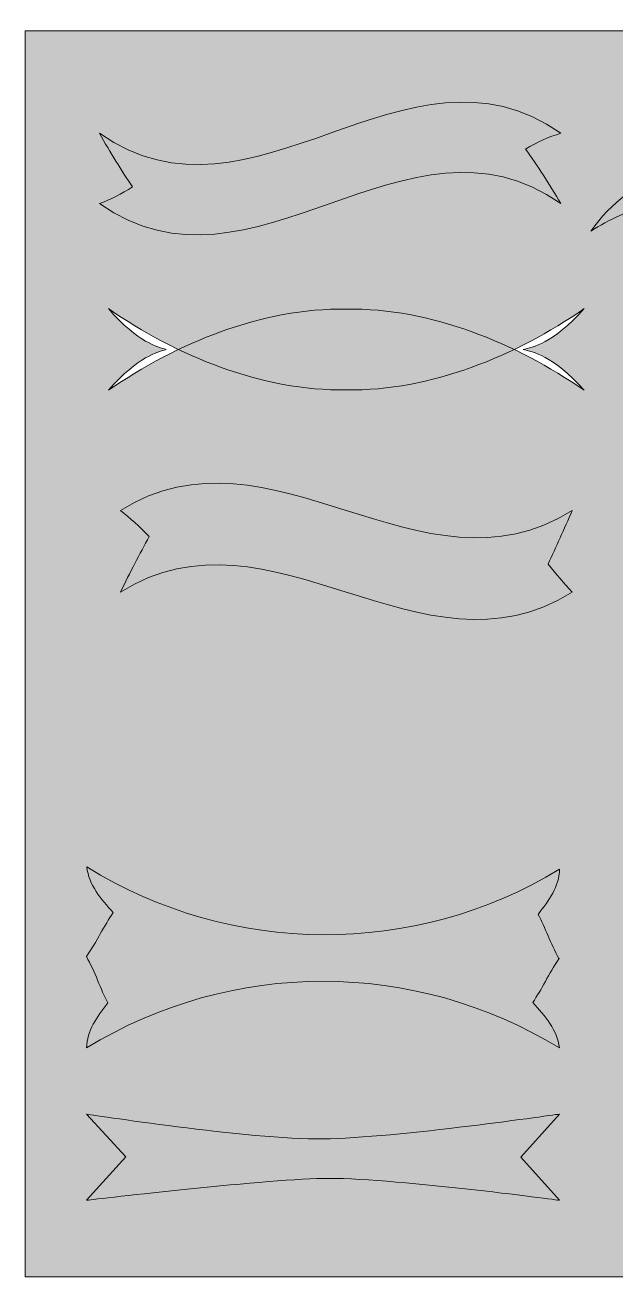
# Model space of a CAD drawing. Header units: inches. Extents: x 1 to 1682, y -780 to 2.
# Drawn here: x 1 to 370, y -780 to 2 of the extents above; entities that cross this region are included whole.
import ezdxf

# ---------------------------------------------------------------- set-up
doc = ezdxf.new("R2010")
doc.units = ezdxf.units.IN
doc.header["$MEASUREMENT"] = 0
doc.layers.add('Layer 1', color=7, linetype='Continuous')

# ---------------------------------------------------------------- blocks, each defined once
blk = doc.blocks.new('block 323')
at = {"layer": 'Layer 1', "true_color": 0x7c8877}
h = blk.add_hatch(color=8, dxfattribs=at)
h.dxf.hatch_style = 2
edge = h.paths.add_edge_path()
edge.add_spline(control_points=[(402.89, -86.76), (384.89, -96.9), (366.4, -108.97), (354.27, -127), (365.72, -119.41), (377.85, -114.42), (389.74, -110.71), (385.28, -119.16), (383.33, -126.89), (385.62, -133.21), (394.71, -115.54), (417.66, -105.33), (439.83, -97.02), (438.82, -96.01), (437.84, -94.87), (436.88, -93.64), (429.92, -96.3), (423.06, -99.23), (416.47, -102.49), (411.54, -98.71), (407.06, -93.23), (402.89, -86.76)], knot_values=[0, 0, 0, 0, 1, 1, 1, 2, 2, 2, 3, 3, 3, 4, 4, 4, 5, 5, 5, 6, 6, 6, 7, 7, 7, 7], degree=3, periodic=1)
at = {"layer": 'Layer 1', "lineweight": 0}
blk.add_open_spline([(402.89, -86.76), (384.89, -96.9), (366.4, -108.97), (354.27, -127), (365.72, -119.41), (377.85, -114.42), (389.74, -110.71), (385.28, -119.16), (383.33, -126.89), (385.62, -133.21), (394.71, -115.54), (417.66, -105.33), (439.83, -97.02), (438.82, -96.01), (437.84, -94.87), (436.88, -93.64), (429.92, -96.3), (423.06, -99.23), (416.47, -102.49), (411.54, -98.71), (407.06, -93.23), (402.89, -86.76)], degree=3, knots=[0, 0, 0, 0, 1, 1, 1, 2, 2, 2, 3, 3, 3, 4, 4, 4, 5, 5, 5, 6, 6, 6, 7, 7, 7, 7], dxfattribs=at)
blk = doc.blocks.new('block 324')
at = {"layer": 'Layer 1', "true_color": 0x77aca6}
h = blk.add_hatch(color=123, dxfattribs=at)
h.dxf.hatch_style = 2
edge = h.paths.add_edge_path()
edge.add_spline(control_points=[(659.18, -54.34), (586.17, -23.8), (508.89, -23.91), (435.9, -54.69), (424.09, -59.62), (412.19, -65.33), (400.19, -71.98), (405.59, -83.32), (411.33, -93.4), (418.11, -99.86), (443.26, -87.93), (470.25, -79.92), (496.66, -75.15), (530.39, -69.14), (564.2, -69.06), (597.93, -74.92), (625.61, -79.81), (654.01, -88.23), (680.21, -101.03), (687.39, -94.86), (693.55, -85.07), (699.31, -74), (685.82, -66.31), (672.44, -59.84), (659.18, -54.34)], knot_values=[0, 0, 0, 0, 1, 1, 1, 2, 2, 2, 3, 3, 3, 4, 4, 4, 5, 5, 5, 6, 6, 6, 7, 7, 7, 8, 8, 8, 8], degree=3, periodic=1)
at = {"layer": 'Layer 1', "lineweight": 0}
blk.add_open_spline([(659.18, -54.34), (586.17, -23.8), (508.89, -23.91), (435.9, -54.69), (424.09, -59.62), (412.19, -65.33), (400.19, -71.98), (405.59, -83.32), (411.33, -93.4), (418.11, -99.86), (443.26, -87.93), (470.25, -79.92), (496.66, -75.15), (530.39, -69.14), (564.2, -69.06), (597.93, -74.92), (625.61, -79.81), (654.01, -88.23), (680.21, -101.03), (687.39, -94.86), (693.55, -85.07), (699.31, -74), (685.82, -66.31), (672.44, -59.84), (659.18, -54.34)], degree=3, knots=[0, 0, 0, 0, 1, 1, 1, 2, 2, 2, 3, 3, 3, 4, 4, 4, 5, 5, 5, 6, 6, 6, 7, 7, 7, 8, 8, 8, 8], dxfattribs=at)
blk = doc.blocks.new('block 325')
at = {"layer": 'Layer 1', "true_color": 0x7c8877}
h = blk.add_hatch(color=8, dxfattribs=at)
h.dxf.hatch_style = 2
edge = h.paths.add_edge_path()
edge.add_spline(control_points=[(695.1, -87.82), (712.42, -97.76), (730.06, -109.57), (741.74, -126.95), (730.53, -119.73), (718.72, -114.92), (707.14, -111.33), (711.19, -119.59), (712.79, -127.1), (710.39, -133.17), (701.66, -116.13), (679.91, -106.08), (658.62, -97.88), (659.66, -96.9), (660.68, -95.8), (661.67, -94.59), (668.35, -97.22), (674.91, -100.1), (681.22, -103.3), (686.25, -99.62), (690.85, -94.22), (695.1, -87.82)], knot_values=[0, 0, 0, 0, 1, 1, 1, 2, 2, 2, 3, 3, 3, 4, 4, 4, 5, 5, 5, 6, 6, 6, 7, 7, 7, 7], degree=3, periodic=1)
at = {"layer": 'Layer 1', "lineweight": 0}
blk.add_open_spline([(695.1, -87.82), (712.42, -97.76), (730.06, -109.57), (741.74, -126.95), (730.53, -119.73), (718.72, -114.92), (707.14, -111.33), (711.19, -119.59), (712.79, -127.1), (710.39, -133.17), (701.66, -116.13), (679.91, -106.08), (658.62, -97.88), (659.66, -96.9), (660.68, -95.8), (661.67, -94.59), (668.35, -97.22), (674.91, -100.1), (681.22, -103.3), (686.25, -99.62), (690.85, -94.22), (695.1, -87.82)], degree=3, knots=[0, 0, 0, 0, 1, 1, 1, 2, 2, 2, 3, 3, 3, 4, 4, 4, 5, 5, 5, 6, 6, 6, 7, 7, 7, 7], dxfattribs=at)
blk = doc.blocks.new('block 322')
at = {"layer": 'Layer 1'}
for name in ['block 324', 'block 323', 'block 325']:
    blk.add_blockref(name, (0, 0), dxfattribs=at)
blk = doc.blocks.new('block 2')
at = {"layer": 'Layer 1', "true_color": 0x7c8877}
h = blk.add_hatch(color=8, dxfattribs=at)
h.dxf.hatch_style = 2
edge = h.paths.add_edge_path()
edge.add_spline(control_points=[(335.42, -109.79), (239.42, -42.2), (143.42, -177.39), (47.42, -109.79), (54.31, -107.33), (61.2, -103.82), (68.08, -99.41), (61.2, -89.19), (54.31, -78.06), (47.42, -65.9), (143.42, -133.49), (239.42, 1.7), (335.42, -65.9), (328.08, -68.05), (320.75, -71.39), (313.42, -75.72), (320.75, -86.02), (328.08, -97.31), (335.42, -109.79)], knot_values=[0, 0, 0, 0, 1, 1, 1, 2, 2, 2, 3, 3, 3, 4, 4, 4, 5, 5, 5, 6, 6, 6, 6], degree=3, periodic=1)
at = {"layer": 'Layer 1', "true_color": 0xfff2da}
h = blk.add_hatch(color=7, dxfattribs=at)
h.dxf.hatch_style = 2
h.paths.add_polyline_path([(1096, -780), (1, -780), (1, -2), (1096, -2)])
at = {"layer": 'Layer 1', "true_color": 0xe8a524}
h = blk.add_hatch(color=42, dxfattribs=at)
h.dxf.hatch_style = 2
edge = h.paths.add_edge_path()
edge.add_spline(control_points=[(350.02, -226.39), (307.26, -196.85), (254.39, -175), (201.52, -175.62), (148.66, -175), (95.79, -196.85), (53.03, -226.39), (72.02, -204.79), (83.93, -202.55), (89.1, -200.89), (83.93, -199.23), (72.02, -197), (53.03, -175.39), (95.79, -204.93), (148.66, -226.78), (201.52, -226.17), (254.39, -226.78), (307.26, -204.93), (350.02, -175.39), (330.27, -197.47), (317.73, -199.55), (311.84, -200.89), (317.73, -202.23), (330.27, -204.31), (350.02, -226.39)], knot_values=[0, 0, 0, 0, 1, 1, 1, 2, 2, 2, 3, 3, 3, 4, 4, 4, 5, 5, 5, 6, 6, 6, 7, 7, 7, 8, 8, 8, 8], degree=3, periodic=1)
at = {"layer": 'Layer 1', "true_color": 0x77aca6}
h = blk.add_hatch(color=123, dxfattribs=at)
h.dxf.hatch_style = 2
edge = h.paths.add_edge_path()
edge.add_spline(control_points=[(342.52, -352.38), (248.52, -411.54), (154.53, -293.23), (60.53, -352.38), (66.53, -340.11), (72.53, -328.56), (78.53, -317.63), (72.53, -311.56), (66.53, -306.11), (60.53, -301.39), (154.53, -242.23), (248.52, -360.54), (342.52, -301.39), (337.52, -313.03), (332.52, -324.18), (327.52, -334.87), (332.52, -341.18), (337.52, -347.03), (342.52, -352.38)], knot_values=[0, 0, 0, 0, 1, 1, 1, 2, 2, 2, 3, 3, 3, 4, 4, 4, 5, 5, 5, 6, 6, 6, 6], degree=3, periodic=1)
at = {"layer": 'Layer 1', "true_color": 0x60553c}
h = blk.add_hatch(color=59, dxfattribs=at)
h.dxf.hatch_style = 2
edge = h.paths.add_edge_path()
edge.add_spline(control_points=[(334.19, -581.06), (328.93, -571.86), (325.72, -561.7), (321.3, -553.58), (328.06, -544.61), (334.36, -536.4), (334.65, -525.45), (243.84, -580.49), (129.83, -579.93), (39.56, -524), (40.78, -535.56), (48.27, -543.61), (56.06, -552.52), (50.35, -560.41), (45.85, -570.73), (39.28, -579.95), (39.28, -579.95), (39.28, -579.95), (39.28, -579.95), (44.71, -589.21), (48.12, -600.62), (52.63, -608.81), (45.92, -617.81), (39.66, -626.06), (39.42, -637.01), (129.96, -581.52), (243.97, -581.52), (334.52, -637.01), (333.24, -625.46), (325.7, -617.45), (317.88, -608.57), (323.48, -600.75), (327.89, -590.56), (334.29, -581.4), (334.32, -581.4), (334.35, -581.4), (334.38, -581.4), (334.36, -581.37), (334.35, -581.35), (334.34, -581.32), (334.4, -581.24), (334.46, -581.15), (334.52, -581.06), (334.41, -581.06), (334.3, -581.06), (334.19, -581.06)], knot_values=[0, 0, 0, 0, 1, 1, 1, 2, 2, 2, 3, 3, 3, 4, 4, 4, 5, 5, 5, 6, 6, 6, 7, 7, 7, 8, 8, 8, 9, 9, 9, 10, 10, 10, 11, 11, 11, 12, 12, 12, 13, 13, 13, 14, 14, 14, 15, 15, 15, 15], degree=3, periodic=1)
at = {"layer": 'Layer 1', "true_color": 0xe8a524}
h = blk.add_hatch(color=42, dxfattribs=at)
h.dxf.hatch_style = 2
edge = h.paths.add_edge_path()
edge.add_spline(control_points=[(334.65, -732.12), (334.65, -732.12), (226.52, -717.62), (186.97, -718.46), (147.42, -719.29), (39.28, -732.12), (39.28, -732.12), (39.28, -732.12), (63.84, -705.09), (63.84, -705.09), (63.84, -705.09), (39.28, -678.29), (39.28, -678.29), (39.28, -678.29), (141.52, -694.29), (186.97, -693.79), (232.42, -693.29), (334.65, -678.29), (334.65, -678.29), (334.65, -678.29), (310.42, -705.21), (310.42, -705.21), (310.42, -705.21), (334.65, -732.12), (334.65, -732.12)], knot_values=[0, 0, 0, 0, 1, 1, 1, 2, 2, 2, 3, 3, 3, 4, 4, 4, 5, 5, 5, 6, 6, 6, 7, 7, 7, 8, 8, 8, 8], degree=3, periodic=1)
at = {"layer": 'Layer 1', "lineweight": 0}
for points in [[(1096, -2), (1, -2), (1, -780), (1096, -780), (1096, -2)], [(1096, -780), (1, -780), (1, -2), (1096, -2), (1096, -780)]]:
    blk.add_lwpolyline(points, dxfattribs=at)
for points, knots in [([(335.42, -109.79), (239.42, -42.2), (143.42, -177.39), (47.42, -109.79), (54.31, -107.33), (61.2, -103.82), (68.08, -99.41), (61.2, -89.19), (54.31, -78.06), (47.42, -65.9), (143.42, -133.49), (239.42, 1.7), (335.42, -65.9), (328.08, -68.05), (320.75, -71.39), (313.42, -75.72), (320.75, -86.02), (328.08, -97.31), (335.42, -109.79)], [0, 0, 0, 0, 1, 1, 1, 2, 2, 2, 3, 3, 3, 4, 4, 4, 5, 5, 5, 6, 6, 6, 6]), ([(350.02, -226.39), (307.26, -196.85), (254.39, -175), (201.52, -175.62), (148.66, -175), (95.79, -196.85), (53.03, -226.39), (72.02, -204.79), (83.93, -202.55), (89.1, -200.89), (83.93, -199.23), (72.02, -197), (53.03, -175.39), (95.79, -204.93), (148.66, -226.78), (201.52, -226.17), (254.39, -226.78), (307.26, -204.93), (350.02, -175.39), (330.27, -197.47), (317.73, -199.55), (311.84, -200.89), (317.73, -202.23), (330.27, -204.31), (350.02, -226.39)], [0, 0, 0, 0, 1, 1, 1, 2, 2, 2, 3, 3, 3, 4, 4, 4, 5, 5, 5, 6, 6, 6, 7, 7, 7, 8, 8, 8, 8]), ([(342.52, -352.38), (248.52, -411.54), (154.53, -293.23), (60.53, -352.38), (66.53, -340.11), (72.53, -328.56), (78.53, -317.63), (72.53, -311.56), (66.53, -306.11), (60.53, -301.39), (154.53, -242.23), (248.52, -360.54), (342.52, -301.39), (337.52, -313.03), (332.52, -324.18), (327.52, -334.87), (332.52, -341.18), (337.52, -347.03), (342.52, -352.38)], [0, 0, 0, 0, 1, 1, 1, 2, 2, 2, 3, 3, 3, 4, 4, 4, 5, 5, 5, 6, 6, 6, 6]), ([(334.19, -581.06), (328.93, -571.86), (325.72, -561.7), (321.3, -553.58), (328.06, -544.61), (334.36, -536.4), (334.65, -525.45), (243.84, -580.49), (129.83, -579.93), (39.56, -524), (40.78, -535.56), (48.27, -543.61), (56.06, -552.52), (50.35, -560.41), (45.85, -570.73), (39.28, -579.95), (39.28, -579.95), (39.28, -579.95), (39.28, -579.95), (44.71, -589.21), (48.12, -600.62), (52.63, -608.81), (45.92, -617.81), (39.66, -626.06), (39.42, -637.01), (129.96, -581.52), (243.97, -581.52), (334.52, -637.01), (333.24, -625.46), (325.7, -617.45), (317.88, -608.57), (323.48, -600.75), (327.89, -590.56), (334.29, -581.4), (334.32, -581.4), (334.35, -581.4), (334.38, -581.4), (334.36, -581.37), (334.35, -581.35), (334.34, -581.32), (334.4, -581.24), (334.46, -581.15), (334.52, -581.06), (334.41, -581.06), (334.3, -581.06), (334.19, -581.06)], [0, 0, 0, 0, 1, 1, 1, 2, 2, 2, 3, 3, 3, 4, 4, 4, 5, 5, 5, 6, 6, 6, 7, 7, 7, 8, 8, 8, 9, 9, 9, 10, 10, 10, 11, 11, 11, 12, 12, 12, 13, 13, 13, 14, 14, 14, 15, 15, 15, 15]), ([(334.65, -732.12), (334.65, -732.12), (226.52, -717.62), (186.97, -718.46), (147.42, -719.29), (39.28, -732.12), (39.28, -732.12), (39.28, -732.12), (63.84, -705.09), (63.84, -705.09), (63.84, -705.09), (39.28, -678.29), (39.28, -678.29), (39.28, -678.29), (141.52, -694.29), (186.97, -693.79), (232.42, -693.29), (334.65, -678.29), (334.65, -678.29), (334.65, -678.29), (310.42, -705.21), (310.42, -705.21), (310.42, -705.21), (334.65, -732.12), (334.65, -732.12)], [0, 0, 0, 0, 1, 1, 1, 2, 2, 2, 3, 3, 3, 4, 4, 4, 5, 5, 5, 6, 6, 6, 7, 7, 7, 8, 8, 8, 8])]:
    blk.add_open_spline(points, degree=3, knots=knots, dxfattribs=at)
at = {"layer": 'Layer 1'}
blk.add_blockref('block 322', (0, 0), dxfattribs=at)

msp = doc.modelspace()

# ---------------------------------------------------------------- block references
at = {"layer": 'Layer 1'}
msp.add_blockref('block 2', (0, 0), dxfattribs=at)

doc.saveas('drawing.dxf')
